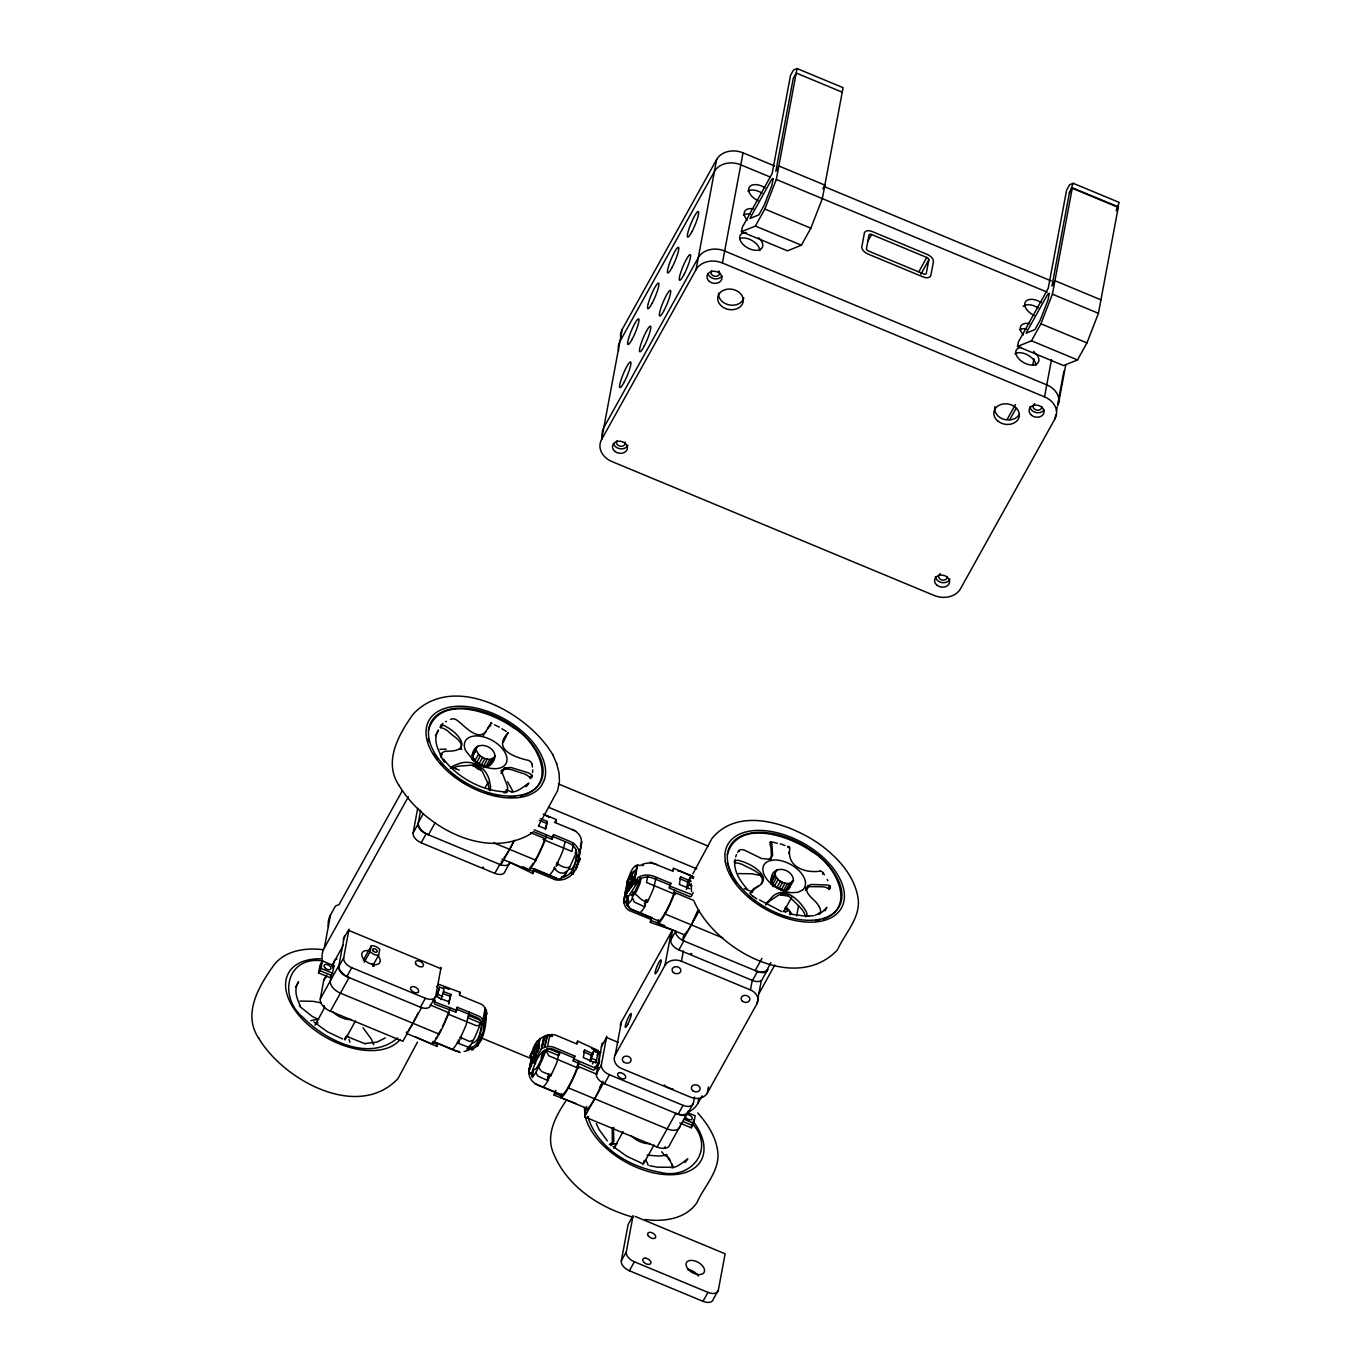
<?xml version="1.0" encoding="UTF-8"?>
<svg xmlns="http://www.w3.org/2000/svg" width="1371" height="1371" viewBox="0 0 1371 1371"><rect width="100%" height="100%" fill="white"/><g stroke="black" fill="none" stroke-linecap="round" stroke-linejoin="round"><path stroke-width="1.5" d="M531.879 777.426L531.708 776.037A6.564 5.021 -2.2 0 0 528.332 772.85L511.092 767.52L504.477 767.897M642.896 1164.665L644.199 1160.603M734.325 861.468L735.182 862.89A16.555 13.419 24.8 0 1 743.87 865.255C748.909 868.254 766.92 874.047 761.299 883.61M739.449 851.1L739.397 850.02A6.564 5.313 20.3 0 1 744.744 850.26L761.539 858.503L769.062 859.223M792.661 880.473L789.987 885.272C788.171 897.182 764.452 883.987 773.535 876.12M656.092 877.68L653.573 888.357A26.615 4.13 -67.4 0 1 647.592 901.501C638.389 902.307 634.944 886.163 631.74 899.77A21.559 3.359 -67.4 0 1 629.083 902.889L627.524 904.706L630.232 909.024L660.325 921.689M775.643 870.825C771.959 879.274 788.445 888.391 793.449 880.542C793.243 868.22 770.948 863.524 771.222 880.079M532.582 1077.589A13.23 10.54 10.6 0 1 531.52 1073.63C534.176 1065.85 538.649 1049.363 549.771 1048.592A8.757 6.975 10.6 0 1 552.993 1049.106L573.798 1057.881L573.232 1060.88L593.574 1070.185C598.647 1067.615 601.269 1055.55 598.03 1050.46L577.688 1041.137L576.608 1042.885M538.597 1048.695L529.909 1066.415L529.017 1073.527A15.749 12.545 10.6 0 0 538.443 1085.386L554.758 1092.156L554.192 1095.155L575.974 1103.569M572.05 829.318A15.749 12.545 10.6 0 1 579.71 835.573L580.207 836.464A15.749 12.545 10.6 0 1 581.475 841.194L580.43 846.404M532.514 772.524L532.753 769.936M790.039 885.46L789.302 888.219M482.9 1021.309C480.398 1029.501 480.141 1048.815 468.642 1047.495A13.23 10.54 10.6 0 1 467.048 1048.369M436.561 986.692L439.046 984.378L460.159 992.296L459.593 995.295L480.861 1004.018A11.225 8.929 10.6 0 1 484.014 1006.383C489.378 1015.585 484.1 1048.815 470.304 1049.123A15.749 12.545 10.6 0 1 464.118 1051.437M486.894 1013.563L486.002 1016.134M672.733 930.155L650.334 922.409L650.899 919.41L629.632 910.687A11.225 8.929 10.6 0 1 626.478 908.322C618.132 897.542 633.419 886.883 637.943 877.577A15.749 12.545 10.6 0 1 654.567 876.532L670.865 883.318L669.305 888.1L689.853 896.634L691.087 896.497L693.28 892.59M623.599 901.141L627.01 883.507M561.682 877.697C572.632 875.692 576.78 863.661 576.728 853.07A13.23 10.54 10.6 0 0 568.811 843.096L552.496 836.327L551.947 839.326L533.268 831.563M491.521 761.796C488.453 772.953 465.609 759.191 475.377 751.891M533.508 1056.184L532.514 1060.366L535.307 1055.276M629.135 886.112L629.529 883.387M511.452 863.13L532.805 873.567L533.353 870.568L554.518 879.479A11.225 8.929 10.6 0 0 558.631 880.131C572.53 879.891 579.83 866.335 579.23 853.173A15.749 12.545 10.6 0 0 569.805 841.314L553.49 834.545L551.947 839.326M669.305 888.1L669.871 885.1L653.573 878.331A13.23 10.54 10.6 0 0 639.606 879.205L628.209 896.823L625.844 895.983L626.307 892.452L634.139 879.308L635.836 870.191L631.928 872.659L628.209 881.073M780.904 894.423L781.042 893.412L788.222 895.469L801.075 908.339A16.503 11.499 74.7 0 1 805.702 916.873M735.079 859.394L734.89 860.885A4.987 4.044 24.8 0 1 734.479 862.77L734.719 861.434M765.806 904.003A6.478 1.405 -51.7 0 1 769.611 899.976C781.487 883.25 797.853 898.365 805.137 909.778A6.512 4.541 74.7 0 1 806.988 916.034L808.701 916.428M631.86 886.129L632.477 882.084L631.397 886.797M501.032 773.415C503.654 763.973 517.655 772.61 522.728 773.347A16.555 12.647 -2.2 0 1 529.84 777.546L530.817 778.711M819.532 914.131L820.526 912.469A6.512 4.404 77.6 0 0 818.847 906.197M559.419 1051.54L556.9 1062.268A26.615 4.13 -67.4 0 1 550.919 1075.395L541.682 1071.471L538.306 1067.323L535.924 1072.653L537.689 1075.978L547.972 1080.691L549.137 1076.681M632.665 898.313L634.379 902.084L644.661 906.797L645.655 900.01M528.863 1071.368L529.909 1066.415M477.519 1046.33L477.879 1042.954M532.102 1054.025C532.702 1042.868 541.391 1035.225 551.862 1034.574A11.225 8.929 10.6 0 1 555.975 1035.225L577.14 1044.136L577.688 1041.137M482.506 1022.303C480.33 1029.004 480.296 1040.709 472.704 1043.108M530.063 1068.3L530.783 1064.496L529.343 1069.946M457.588 1041.497L457.331 1043.005A26.615 4.13 -67.4 0 1 452.687 1048.969L452.122 1049.226M483.243 1030.461L485.677 1017.899M554.381 866.986L554.021 869.008A26.615 4.13 -67.4 0 1 549.36 875.075L548.794 875.332M528.983 1071.025L529.6 1067.341M533.919 1058.703L530.114 1068.18M548.246 1079.183L547.972 1080.691A26.615 4.13 -67.4 0 1 543.344 1086.655L542.779 1086.912M727.213 854.75C737.889 817.664 790.382 835.899 812.129 851.854C834.956 863.781 857.732 907.551 823.063 919.187M459.456 1040.023L458.959 1042.663L457.331 1043.005L467.751 1046.913L470.184 1046.073L473.372 1040.143L469.516 1041.48L460.348 1037.316M548.983 1073.904L547.303 1079.371L548.451 1079.851M478.256 1039.441L480.621 1040.263L481.375 1036.27L480.467 1040.675L478.102 1039.835M577.825 863.679L580.721 847.398M444.581 762.327L440.657 756.381M318.569 972.896L319.974 965.407L322.459 960.934L333.958 965.715L332.553 973.204L330.068 977.677L318.569 972.896L321.054 968.423L322.459 960.934M321.242 963.11L319.837 970.599L331.354 975.381L330.325 980.848A12.613 7.369 29.1 0 0 340.419 993.135L439.131 1034.145L439.44 1032.5M322.682 961.808A28.243 22.502 10.6 0 1 324.31 947.978L330.48 915.005L335.449 906.06L339.014 904.603L402.217 790.93M344.464 935.965L338.688 966.795A10.094 5.895 29.1 0 0 346.777 976.615L421.548 1007.685L402.851 1041.309L330.377 1011.198A12.613 7.369 29.1 0 1 320.283 998.928L323.727 980.488L326.744 975.072M338.688 966.795L343.675 957.849L349.057 929.075M364.206 962.288L370.17 951.56L371.233 945.887L372.552 945.784A6.684 3.907 29.1 0 1 378.653 948.321L379.75 949.418L378.687 955.09L372.723 965.818M494.794 873.378L499.781 864.433A10.094 5.895 29.1 0 0 510.098 862.273L505.128 871.219A10.094 5.895 29.1 0 1 494.794 873.378L421.171 842.788A10.094 5.895 29.1 0 1 413.099 832.968L417.709 808.307M413.099 832.968L418.069 824.022L420.64 810.227M435.704 996.083A10.094 5.895 29.1 0 1 425.37 998.259L420.4 1007.205A10.094 5.895 29.1 0 0 430.734 1005.029L435.704 996.083L441.085 967.326M439.234 997.66L436.921 996.7L439.525 987.069L444.118 988.971L440.999 999.579M436.921 996.7L439.525 987.069M415.276 1036.784L436.818 1046.381L437.383 1043.382L453.698 1050.169A15.749 12.545 10.6 0 0 459.439 1051.574M450.888 994.438L448.608 1003.761L450.888 994.438L443.793 991.781M407.221 1033.751L431.574 1043.862A29.391 4.576 -67.4 0 0 448.883 1012.741L449.619 1008.782M433.425 1000.453L434.778 1004.206L455.892 1012.106L457.348 1007.291L478.616 1016.014A11.225 8.929 10.6 0 1 481.769 1018.379L484.649 1025.559M455.892 1012.106L457.348 1007.291M469.139 1011.867L466.243 1024.583A26.615 4.13 -67.4 0 1 460.262 1037.727L460.913 1039.132L461.341 1036.904M418.069 824.022A10.094 5.895 29.1 0 0 426.141 833.842L500.929 864.912L501.649 861.022M477.434 1046.433L478.136 1042.628M482.952 1019.835L485.197 1007.839M483.826 1021.395L486.071 1009.416M484.152 1022.218L486.397 1010.221M484.649 1024.72L486.808 1011.884M1055.721 414.83L1054.967 418.823L960.488 588.776A20.171 16.075 10.6 0 1 934.114 595.442L612.014 461.581A20.171 16.075 10.6 0 1 601.561 439.628L622.177 329.451L716.656 159.499A20.171 16.075 10.6 0 1 743.031 152.832L774.649 165.977M532.805 873.567L534.45 868.82L555.255 877.594A8.757 6.975 10.6 0 0 556.043 877.817M536.112 858.606L535.804 860.251L493.903 842.839M545.212 828.855L547.269 821.452L540.363 818.573M547.269 821.452L545.864 828.941L538.957 826.079M502.009 859.069L528.246 869.968A29.391 4.576 -67.4 0 0 545.555 838.846L546.292 834.888M555.735 822.549L556.3 819.55L543.224 814.117M565.058 842.034L562.915 850.688A26.615 4.13 -67.4 0 1 556.934 863.833L557.586 865.238L558.014 862.993M565.126 876.052L565.88 872.059M531.725 1056.081L528.606 1072.893L531.108 1073.253M531.297 1058.223L531.605 1056.63L529.789 1067.306A12.613 1.954 -67.4 0 0 531.64 1065.233M573.489 843.354L571.964 851.494L543.036 839.463M535.444 1063.673L533.216 1062.594L534.176 1058.223M532.342 1053.425L537.466 1040.658M533.833 1068.883L532.394 1076.783A21.559 3.359 -67.4 0 0 535.067 1073.664L535.992 1072.208M575.186 853.739L575.923 849.78M535.65 1063.296L533.422 1062.217L541.339 1049.106L543.584 1037.11M541.339 1049.106L544.338 1036.596M576.266 868.648L577.705 862.839M542.093 1048.592L545.144 1036.133M581.887 841.811L578.391 860.697L575.906 860.285M542.762 1052.157L541.168 1057.504M542.899 1048.112L544.664 1047.358L546.909 1035.362M544.664 1047.358L547.852 1035.088M545.607 1047.067L547.577 1046.69L549.822 1034.694L550.388 1036.699M601.561 439.628L696.04 269.659L716.656 159.499M554.192 1095.155L555.752 1090.373L554.758 1092.156M602.932 1081.171A29.391 4.576 -67.4 0 1 587.096 1108.505L560.876 1097.605L561.613 1093.647M696.04 269.659A20.171 16.075 10.6 0 1 722.414 262.992L743.031 152.832M568.742 1086.226L568.434 1087.889L667.146 1128.899A12.613 7.369 29.1 0 0 680.05 1126.191M573.232 1060.88L574.895 1056.133L553.73 1047.221A11.225 8.929 10.6 0 0 549.617 1046.57L547.577 1046.69M578.356 1061.634L576.231 1070.288A26.615 4.13 -67.4 0 1 562.658 1094.675L562.093 1094.932M560.876 1097.605A29.391 4.576 -67.4 0 0 578.185 1066.467L578.922 1062.525M593.232 1053.956L584.68 1050.049L583.292 1057.538L593.54 1062.234L592.443 1063.982M741.454 231.716L742.311 227.226L772.147 173.551L790.519 75.371L793.501 70.007L797.065 68.55L843.079 87.675L822.326 198.589L810.844 228.186L801.401 245.186L787.485 250.842L741.454 231.716L755.387 226.061L764.829 209.06L776.312 179.464L797.065 68.55M590.044 1061.394L591.09 1055.773L593.677 1051.129L598.287 1053.031L595.682 1062.679L593.386 1061.72M590.558 1061.72L593.677 1051.129M623.685 902.821L625.844 889.162M626.307 892.452L625.553 893.378L627.627 881.793M625.844 895.983L626.581 891.99M656.812 864.553A15.749 12.545 10.6 0 0 646.375 863.284L645.244 863.49A15.749 12.545 10.6 0 0 640.188 865.581C633.453 863.062 629.7 873.31 629.135 878.434L631.688 878.76M688.705 1110.63L670.008 1144.254A12.613 7.369 29.1 0 1 657.086 1146.979L584.612 1116.851L586.565 1106.414M595.682 1062.679L596.385 1058.926M650.334 922.409L651.791 917.576L630.866 909.007A8.757 6.975 10.6 0 1 628.398 907.174L626.17 902.735L626.855 897.388M626.17 902.735L627.284 896.754M628.895 890.516L629.615 886.711L628.809 890.67M626.496 904.089L628.004 896.086M626.77 904.74L628.261 896.754L626.101 902.067M631.02 884.415L630.283 888.408L631.603 883.49M627.472 906.008L628.604 900.01M606.736 1036.168L601.355 1064.924A10.094 5.895 29.1 0 0 609.444 1074.744L604.474 1083.69A10.094 5.895 29.1 0 1 596.385 1073.87L602.16 1043.057M598.973 1064.05L599.641 1060.468M637.121 865.118L633.659 883.661L635.578 885.083M637.618 864.981L634.293 882.821L636.161 884.278M631.088 894.56A12.613 1.954 -67.4 0 0 638.783 882.958L640.068 877.697M640.908 878.914L640.068 883.13A21.559 3.359 -67.4 0 1 636.452 891.304L635.39 893.412M647.66 876.36L646.512 882.478L675.44 894.492M761.231 980.985L756.998 1003.658L707.265 1093.115A12.613 10.043 10.6 0 1 690.778 1097.28L621.766 1068.592A12.613 10.043 10.6 0 1 615.236 1054.865L621.406 1021.892L671.139 932.434A12.613 10.043 10.6 0 1 672.818 930.292M672.698 929.778L670.779 940.06A10.094 5.895 29.1 0 0 678.868 949.88L752.49 980.471A10.094 5.895 29.1 0 0 762.807 978.294L767.794 969.348A10.094 5.895 29.1 0 1 757.46 971.525L682.689 940.455L683.786 934.611L657.549 923.711L658.286 919.752M665.415 912.332L665.106 913.994L722.688 937.918M692.338 876.086L673.675 868.323L673.11 871.322L650.317 862.119M674.652 889.779L672.904 896.394A26.615 4.13 -67.4 0 1 659.348 920.781L658.783 921.038M691.087 881.21L680.736 876.909L679.331 884.415L689.699 888.716M615.236 1054.865L664.952 965.424L671.139 932.434M686.717 887.5L687.762 881.879L690.35 877.234L693.418 878.503M686.374 889.385L688.962 884.723L690.35 877.234M635.047 1216.368L725.122 1253.797L718.318 1290.231L713.331 1299.177A10.094 5.895 29.1 0 1 703.015 1301.336L629.392 1270.746A10.094 5.895 29.1 0 1 621.303 1260.926L628.124 1224.509L633.094 1215.563M621.303 1260.926L626.273 1251.98L632.716 1217.585M664.952 965.424A12.613 10.043 10.6 0 1 681.438 961.26L683.358 950.943M584.612 1116.851L603.309 1083.21L678.097 1114.297A10.094 5.895 29.1 0 0 688.413 1112.121L693.383 1103.175L694.549 1097.006M679.793 1123.003L691.292 1127.785L691.995 1124.049M693.623 1119.884L692.578 1125.505L682.981 1121.512M691.292 1127.785L693.777 1123.312L695.183 1115.823L687.522 1112.635M688.345 1112.155A28.243 22.502 10.6 0 0 697.959 1103.261L698.73 1099.131M707.265 1093.115L708.413 1086.929M756.998 1003.658A12.613 10.043 10.6 0 0 750.468 989.931L752.388 979.631M796.654 915.965L798.573 905.648M928.801 259.924L926.282 273.412A2.519 1.474 29.1 0 1 923.694 273.96L868.477 251.013A2.519 1.474 29.1 0 1 866.455 248.545L868.991 235.058A2.519 1.474 29.1 0 1 871.562 234.51L926.779 257.457A2.519 1.474 29.1 0 1 928.801 259.924L920.849 274.234M1100.947 299.838L1054.933 280.712L1051.951 286.076L1069.346 193.157L1072.242 188.238L1118.256 207.364L1098.428 313.325L1086.946 342.921L1077.503 359.922L1063.57 365.577L1017.556 346.452L1018.396 341.962L1048.232 288.287L1066.604 190.106L1069.603 184.742L1073.167 183.286L1119.182 202.411L1116.354 210.483M1032.809 364.977L1033.991 358.671M1017.556 346.452L1031.489 340.796L1040.932 323.796L1052.414 294.199L1072.242 188.238M1069.346 193.157L1073.167 183.286M1054.967 418.823A20.171 16.075 10.6 0 0 1044.531 396.853L1051.488 359.648M1056.475 410.82L1057.212 406.827M1057.607 404.719L1058.395 400.521M1059.183 396.322L1063.913 371.095M1058.738 402.354L1065.815 364.515M556.437 864.758L556.866 862.53M549.257 1075.858L550.422 1076.338L550.851 1074.093M626.736 891.767L625.964 895.76L628.329 896.6M646.375 899.719L645.947 901.964L647.095 902.444L647.763 900.593M647.095 902.444L647.523 900.199M577.637 864.467L578.545 859.686L576.06 859.291M626.855 885.786L627.592 881.947M315.141 1025.148L324.584 1007.496M344.978 1039.903L345.698 1036.836L345.252 1039.184M428.403 730.246C439.628 693.383 491.915 711.892 513.679 727.95C535.684 739.877 558.545 782.07 525.419 794.495M559.437 781.864L557.569 790.673L538.357 826.062M557.123 862.907C558.717 865.409 569.77 871.476 571.107 864.141A21.559 3.359 -67.4 0 0 574.723 855.967L574.826 855.71M551.091 1074.487L550.422 1076.338M576.197 868.803L576.985 864.827L576.608 865.701M578.151 861.279L577.105 866.318L578.545 859.686M576.42 857.578C575.854 860.988 572.889 871.973 569.051 868.666M417.538 1042.029L397.95 1078.634C357.557 1121.221 282.752 1079.611 258.451 1037.744M805.428 890.43L808.941 886.643L821.932 886.746A16.555 10.111 -27.2 0 1 828.392 888.699L828.855 889.076M480.621 1040.263L482.781 1032.037M506.533 792.181L503.688 792.541L506.413 792.661M556.026 866.575L556.78 864.381M548.366 1078.566L549.086 1076.184M629.186 884.466L629.186 886.471L630.146 885.7M645.073 904.534L644.661 906.797A26.615 4.13 -67.4 0 1 640.017 912.76L639.452 913.017M480.878 769.731L481.101 768.771L474.263 764.984L458.822 766.115A16.503 8.072 -37.1 0 0 452.053 768.411M533.422 1062.217L534.707 1057.247M626.975 885.306L627.712 882.667M440.057 754.804L440.297 754.461A6.512 2.982 -39.1 0 1 445.661 751.119C472.738 752.302 460.879 734.53 445.918 726.527A6.564 5.038 59.7 0 0 441.393 725.362L440.948 725.516M806.011 887.294L805.6 889.659M491.469 762.293L489.858 764.949M627.661 881.073L629.872 874.441M595.991 1068.009L597.705 1062.319M532.222 775.095L531.742 776.466A4.987 3.822 -2.2 0 0 530.337 777.94L530.594 776.603L530.337 778.128M473.338 1040.263L474.435 1038.036A21.559 3.359 -67.4 0 0 478.033 1029.878L480.878 1022.766A2.519 2.005 10.6 0 0 479.559 1020.024L469.208 1015.722L468.025 1017.865L480.673 1023.126L478.77 1025.508L476.508 1025.748L448.248 1014.146M570.01 866.369C567.954 873.378 560.105 876.275 554.484 868.289L555.632 868.768M666.152 1156.044C670.505 1157.33 672.818 1167.664 666.272 1154.656M533.799 1056.578L533.61 1058.104L536.284 1051.077M535.238 1054.967L535.427 1053.459L534.022 1055.978M631.911 881.073L632.202 879.582L631.483 880.388M472.138 756.141C474.229 734.376 506.516 750.16 490.407 764.795M769.354 859.12L772.576 855.435L771.839 843.216A6.598 1.868 -73.3 0 0 770.828 841.863L769.885 844.553A16.572 4.713 -73.3 0 1 770.982 848.341L771.513 857.338L770.074 860.08M578.733 858.006L579.367 856.258L575.837 854.801M578.922 860.577C577.191 867.055 582.572 853.996 579.179 859.96M533.285 1056.098C529.377 1068.369 540.397 1047.341 534.844 1052.688M629.752 883.472L629.957 882.187M630.694 882.084L630.197 884.175L631.174 882.873M735.61 856.926L736.484 854.596M447.906 1014.009L446.912 1016.562A26.615 4.13 -67.4 0 1 442.456 1026.639M544.595 840.115L543.601 842.668A26.615 4.13 -67.4 0 1 534.673 861.091M631.483 882.598L631.98 881.382M480.553 1038.275L481.17 1036.784M508.007 732.971C491.966 749.32 514.965 757.495 528.503 760.374A6.564 5.09 1.6 0 1 531.879 763.716L531.999 764.195M486.037 731.497C477.177 741.934 463.261 724.351 456.68 720.032A6.564 5.107 55.9 0 0 452.036 718.952L450.511 719.364M488.076 728.224L491.161 722.997L483.003 735.85M460.09 1038.275L460.622 1037.179M482.763 1033.271L481.752 1036.562L483.278 1032.346M533.782 1054.865L536.318 1051.129M534.005 1054.967L534.553 1053.802M632.288 877.303L632.905 875.949M630.934 883.747L632.974 877.183L631.226 879.908M580.293 848.992L579.402 850.843M692.835 873.893L711.96 838.452C739.072 805.411 791.033 824.142 820.098 844.519C837.321 857.269 853.465 874.492 857.732 896.171C862.051 916.616 845.05 932.846 837.424 949.932C795.146 994.541 714.36 948.646 694.137 901.381M771.359 878.605L773.398 876.223M459.268 994.129L460.159 992.296M650.899 919.41L651.791 917.576M503.208 742.431L508.024 732.765M538.717 1067.306L539.78 1065.198A21.559 3.359 -67.4 0 0 543.379 1057.024L546.224 1049.929A2.519 2.005 10.6 0 1 549.514 1049.089L559.865 1053.391L558.665 1055.533L546.018 1050.272L548.674 1055.721L578.768 1068.386M536.215 1049.895L536.815 1048.729M484.649 1018.722L485.214 1017.642M630.986 879.822L633.196 877.286L630.403 884.775M479.25 1040.949L479.901 1039.681M612.34 1144.322L612.254 1130.27A6.598 1.868 -73.3 0 1 612.511 1127.682M535.41 1061.171L536.147 1059.783M474.4 761.608L473.698 758.917L476.577 762.19M484.066 767.657L486.174 765.926M486.688 767.589L487.665 765.823M295.519 987.291L298.604 981.739C294.182 988.388 295.588 996.254 300.129 1005.337M435.447 735.593L438.531 730.058C434.11 736.707 435.515 744.556 440.057 753.656M324.31 947.978L408.404 796.705M343.161 939.529L348.337 930.223L440.828 968.663M331.765 966.024L342.424 946.847A12.613 7.369 29.1 0 1 343.178 945.082M333.958 965.715L332.742 967.892L333.77 962.425A12.613 7.369 29.1 0 1 337.009 958.843M320.283 998.928L338.98 965.287A12.613 7.369 29.1 0 0 339.323 968.526M423.159 813.877L418.344 822.514A12.613 7.369 29.1 0 0 428.455 834.802L435.173 822.686M346.777 976.615L351.747 967.669A10.094 5.895 29.1 0 1 343.675 957.849M421.171 842.788L426.141 833.842M472.652 754.633L476.765 747.229M330.377 1011.198L349.074 977.557A12.613 7.369 29.1 0 1 339.819 969.674M477.879 746.064L473.201 753.622M476.268 748.72L472.292 757.872L473.149 759.928M363.281 960.197L371.233 945.887M474.966 760.597L478.53 754.204L476.405 750.468M476.234 763.356L480.364 755.935L478.53 754.204M476.851 764.915L477.845 763.133L476.8 762.345M480.364 755.935L482.558 757.426L478.993 763.836L477.845 763.133M479.679 766.458L480.655 764.692M480.827 765.978L484.957 758.557L489.738 759.517L494.52 757.392M487.168 759.208L483.278 766.697L487.665 766.68L491.795 759.26M485.608 766.937L489.738 759.517M489.293 765.961L495.017 755.884M345.201 1039.441L355.466 1020.967M485.163 787.691L488.23 782.155M822.857 188.684L824.845 185.102L778.831 165.977L775.849 171.341L793.243 78.421L796.225 73.04L842.24 92.165M526.018 786.8C535.787 775.215 518.084 794.495 511.246 791.53M500.929 864.912L514.605 840.32M867.586 241.673L871.562 234.51M555.306 821.332L556.3 819.55M436.818 1046.381L437.829 1044.599L432.225 1042.268M918.827 271.784L926.779 257.457M632.374 893.464L633.265 891.853M627.575 903.575L627.37 903.935A2.519 2.005 10.6 0 0 628.689 906.677M672.681 870.105L673.675 868.323M669.871 885.1L670.865 883.318M680.736 876.909L679.742 878.708L688.379 882.29M566.566 1099.97C556.009 1115.411 545.041 1135.017 553.73 1153.936C567.388 1186.755 600.052 1208.142 633.368 1217.277M601.321 1046.81L606.496 1037.504L618.304 1042.406M597.088 1055.19L598.287 1053.031M596.385 1073.87L601.355 1064.924M670.779 940.06L675.749 931.115A10.094 5.895 29.1 0 0 683.838 940.934L678.868 949.88M682.689 940.455L699.381 910.43M1116.405 210.688L1118.256 207.364M1007.188 419.372L1015.448 404.531M1009.913 419.44L1016.1 408.318M613.848 1148.281L623.085 1131.641M770.708 881.279L776.946 869.814M771.239 883.113L775.369 875.709M776.517 877.594L772.387 884.998L774.049 886.797L778.18 879.394M776.929 887.517L780.493 881.107M777.631 887.928L779.036 888.665L782.601 882.256M780.939 890.55L785.052 883.13M783.321 890.961L787.451 883.558M784.126 889.985L786.063 889.882L789.627 883.472M788.599 889.333L793.449 880.542M643.77 1163.413L654.036 1144.939M783.732 911.664L791.941 896.891M657.086 1146.979L675.8 1113.338A12.613 7.369 29.1 0 0 681.73 1114.726M761.899 958.466L755.164 970.565A12.613 7.369 29.1 0 0 768.068 967.857L770.948 962.665M678.097 1114.297L683.066 1105.352A10.094 5.895 29.1 0 0 693.383 1103.175M752.49 980.471L757.46 971.525M697.959 1103.261L702.106 1095.789M759.226 993.067L774.786 965.047M685.072 1162.471C694.343 1151.006 677.942 1169.994 670.505 1167.355M824.999 910.79C830.5 901.433 822.857 913.977 818.453 913.617L820.544 912.76M629.392 1270.746L634.362 1261.8A10.094 5.895 29.1 0 1 626.273 1251.98M703.015 1301.336L707.984 1292.39A10.094 5.895 29.1 0 0 718.318 1290.231M472.138 759.568L472.858 756.861M770.879 884.072L771.873 882.29L774.409 885.632M772.387 886.317L773.381 884.552M472.104 755.524L473.098 753.742L472.772 756.672M491.007 723.322L492.086 723.494L491.109 723.117M575.306 868.083L575.991 866.935M750.108 893.138L750.211 893.001A6.512 1.182 -53.3 0 1 754.17 888.322C776.911 879.188 751.874 863.696 740.563 861.039A6.564 5.313 24.8 0 0 735.319 860.645L734.342 861.108M573.798 1057.881L574.895 1056.133M584.68 1050.049L583.6 1051.78L592.135 1055.704M567.337 871.151L566.394 872.624A21.559 3.359 -67.4 0 1 563.738 875.726L560.328 878.811L558.066 879.034L529.823 867.449M470.647 1045.045L469.722 1046.519A21.559 3.359 -67.4 0 1 467.065 1049.62L467.065 1049.62M737.649 852.368L739.038 850.397M614.739 1146.996L615.75 1145.83M439.902 727.127L441.102 727.761A16.555 12.699 59.7 0 1 448.471 731.548C451.984 736.038 465.043 741.437 460.21 749.183M441.393 725.379L440.639 727.658L441.668 726.51M315.347 1024.137L317.112 1021.909M829.266 889.488L830.295 888.117M489.704 725.602L490.852 725.996M397.71 1037.898C369.33 1062.456 325.561 1040.486 302.974 1017.351C278.724 997.471 285.699 956.392 321.757 960.728M807.93 885.786C802.429 893.532 816.362 900.096 818.71 906.008L818.864 906.18M613.642 1127.408A16.572 4.713 -73.3 0 0 613.523 1131.538L613.882 1141.495L609.307 1144.477M612.134 1144.562L610.695 1145.71M450.374 768.274L450.665 767.966A6.512 3.188 -37.1 0 1 456.149 764.778C471.281 757.46 488.042 767.126 489.961 783.732A6.478 3.205 -85.1 0 1 490.064 790.673M789.165 888.322L787.862 889.316M573.781 870.054L573.215 873.824L570.987 872.761M385.32 1037.898L376.836 1042.166L365.046 1043.468M536.712 1044.668L538.649 1043.639L539.317 1044.822A12.219 3.016 -59.8 0 1 538.58 1048.712M822.48 874.098L823.354 873.378M755.438 888.305L758.66 885.649M440.417 725.585L443.056 723.425M501.58 771.462L500.912 770.793L505.111 768.154L506.482 769.08M692.081 894.715L670.299 886.317M595.888 1068.352L574.329 1059.132M504.202 768.017L502.18 772.661L507.219 785.686A6.512 3.033 -83.1 0 1 507.236 792.027M532.514 832.763C486.774 861.571 423.965 827.176 398.875 785.155M807.982 885.735L811.306 884.484L827.176 884.981A6.564 4.01 -27.2 0 1 830.209 886.951M820.441 913.035L815.145 915.211M445.524 721.78L446.449 721.317M787.297 890.345L787.725 889.419L786.063 889.882M643.445 865.084L643.496 865.05A21.559 3.359 -67.4 0 0 642.673 865.752M489.738 765.052L486.414 765.943M666.803 1154.468L665.946 1154.776A16.555 10.505 -24.7 0 1 657.463 1155.924L647.146 1155.153M820.235 871.116C805.223 873.43 786.251 866.935 789.867 848.186A6.598 2.108 -75 0 0 788.685 846.781L788.462 846.867A6.255 1.988 -75 0 0 788.222 846.987M550.165 1035.893L552.427 1035.671M770.708 841.931L770.639 841.948A6.255 1.782 -73.3 0 0 769.954 842.531M816.002 920.712L819.532 919.958M520.329 795.848L523.876 795.111M617.207 1143.774A25.004 14.601 29.1 0 0 613.968 1143.808L610.9 1144.117M813.757 915.742L806.971 916.034M439.937 749.354L446.209 749.097M738.472 873.601L751.599 873.773L759.26 875.246M300.009 1001.053L313.205 1001.327L320.865 1002.852M378.687 955.09L377.368 955.193A6.684 3.907 29.1 0 1 371.267 952.656L370.17 951.56M671.002 1167.287L657.377 1167.184L649.717 1165.693M508.898 796.962L514.811 796.671M347.617 1036.767L365.457 1043.931M761.608 877.097L760.716 874.372L759.226 874.115M804.177 915.982L789.627 914.011M645.021 1219.522C663.341 1222.041 685.877 1219.196 696.999 1202.504C704.523 1185.538 721.317 1169.583 717.427 1149.344C715.011 1135.428 707.008 1123.243 697.719 1112.909M504.974 791.804C482.181 790.998 457.246 777.46 443.587 759.123M323.419 949.76C305.544 947.361 283.848 950.497 272.898 966.521C258.571 986.623 242.496 1014.112 258.656 1038.173M576.351 856.944L578.853 857.201L576.334 857.046M783.886 889.95L781.487 889.539M528.64 1072.55L531.125 1072.962M483.843 765.686L485.043 765.892M576.711 856.052L579.196 856.481M495.137 795.214L498.667 795.917M788.308 896.086L779.174 894.68L771.068 900.079A16.486 3.565 -51.7 0 0 765.669 904.946M460.399 748.926L461.907 749.269M772.747 842.12L777.34 843.234M780.545 894.595L783.458 895.28M635.767 870.242L635.476 870.157A12.613 1.954 -67.4 0 0 629.7 879.771M534.776 1069.431L535.067 1069.5A12.613 1.954 -67.4 0 0 544.013 1051.18M318.723 1019.441L312.399 1016.562L301.911 1008.165A16.555 12.887 55.9 0 1 301.226 1007.599M781.916 916.085L787.314 917.73M316.564 1022.458L318.021 1022.903M486.208 792.849L491.606 794.512M482.866 765.429L479.216 763.973M780.168 843.833L785.052 845.547M651.225 920.575L664.661 925.614M442.902 993.615L449.996 996.271M438.857 997.951L449.499 1001.944M456.457 1009.125L477.382 1017.676A8.757 6.975 10.6 0 1 479.85 1019.527L482.146 1025.302M456.783 1010.29L435.67 1002.372L434.316 998.619M779.036 888.665L781.247 889.488M473.955 765.446L482.284 771.29L487.373 782.19A16.486 8.157 -85.1 0 1 489.121 790.022M781.83 911.646L759.465 899.89M774.769 913.137L780.133 915.348M641.902 1163.328L626.633 1156.164L613.043 1146.413M1072.328 187.776L1118.342 206.901M824.057 186.507L1051.3 280.935M770.433 177.133L740.786 164.828A20.171 16.075 10.6 0 0 714.428 171.478L619.932 341.448A20.171 16.075 10.6 0 0 618.612 350.685M776.312 179.464L1047.084 292.109M1052.414 294.199L1098.428 313.325M764.829 209.06L810.844 228.186M1040.932 323.796L1086.946 342.921M755.387 226.061L801.401 245.186M1031.489 340.796L1077.503 359.922M722.414 262.992L1044.531 396.853M558.425 783.921L708.31 846.198M459.285 770.176L453.407 767.743A12.613 7.369 29.1 0 0 451.882 767.177M506.293 789.713L512.171 792.164M548.589 807.296L696.794 868.888M744.213 888.597L752.696 892.11M545.881 815.556L549.617 817.099A29.391 4.576 -67.4 0 0 548.777 817.493M693.915 877.063L678.919 870.842A29.391 4.576 -67.4 0 0 678.079 871.219M554.432 822.274L575.769 831.152M539.369 820.372L546.275 823.234M688.962 884.723L692.029 886.009M534.262 829.781L552.941 837.544M530.56 832.608L545.555 838.846M693.589 900.37L674.858 892.572A29.391 4.576 -67.4 0 1 657.549 923.711M639.417 881.227L634.122 879.017L633.488 880.765A12.613 1.954 -67.4 0 1 630.9 886.711M644.387 903.3L645.535 903.78M681.438 961.26L750.468 989.931M443.57 987.103L449.191 989.451M591.621 1048.626L600.978 1052.517M438.12 994.558L442.73 996.477M592.272 1058.618L596.882 1060.537M595.065 1066.312L598.287 1067.649M351.747 967.669L425.37 998.259M609.444 1074.744L683.066 1105.352M430.134 1004.943L448.883 1012.741M578.185 1066.467L596.916 1074.264M321.054 968.423L332.553 973.204M684.198 1119.336L693.777 1123.312M481.221 1037.864L532.599 1059.2M458.205 1039.989L459.354 1040.469M547.697 1077.195L548.863 1077.675M433.133 1041.343L460.176 1052.585M534.724 1083.553L561.75 1094.795M555.186 1093.373L560.79 1095.703M634.362 1261.8L707.984 1292.39M477.999 768.925L479.182 769.508L472.584 765.378L473.561 766.183M342.664 1038.995L327.412 1031.763L313.873 1021.943M788.668 846.781L787.708 846.353L788.548 846.97A4.987 1.594 -75 0 1 788.325 847.741M522.797 866.746L533.902 871.819M482.558 757.426L484.957 758.557M494.503 724.796L499.352 727.127M570.816 872.967L573.027 874.047M501.889 728.755L506.293 731.394M635.287 866.026L637.344 867.312M757.786 903.592L762.687 906.779M460.159 780.202L465.043 783.407M776.689 887.38L774.615 885.786M753.176 896.394L756.775 898.93M471.453 1048.164L473.372 1049.586M470.99 1048.267L472.875 1049.74M348.44 1036.75L347.137 1035.533M748.669 896.6L754.65 901.347M450.956 773.295L456.903 778.06M750.4 894.046L752.782 896.068M635.664 880.919L637.464 882.444L635.733 880.833M471.847 1049.775L470.047 1048.249L471.795 1049.775M443.604 760.802L444.872 762.002M661.73 1151.794L665.106 1155.89M607.302 1140.843L598.956 1129.396L596.265 1123.5M747.435 889.402C739.774 880.508 734.188 871.63 734.719 861.845M820.218 871.133A6.564 4.164 -24.6 0 1 823.32 873.241L824.485 874.767M440.708 762.962L442.902 765.669M362.938 1027.65L371.215 1038.927L373.803 1044.753M613.18 1142.643L613.968 1143.808M770.588 859.548L771.359 860.714M733.194 878.297L736.484 883.472M692.955 1124.34C715.576 1149.995 690.247 1180.688 659.811 1172.205C629.238 1166.91 596.865 1147.578 587.731 1116.371M552.804 754.838C528.52 712.954 453.715 671.344 413.322 713.931C398.978 734.033 382.92 761.522 399.081 785.583M507.596 781.761L512.857 791.136M434.144 753.759L437.4 758.917M827.141 879.514L827.844 880.662M473.132 757.786L473.612 758.729M670.779 1161.991L673.161 1167.595M732.097 876.583L727.213 863.027M671.653 1163.79L672.853 1166.447A5.038 3.393 -19.8 0 0 672.458 1167.578M556.54 763.27L559.077 773.004L559.437 781.247M552.616 754.41L556.763 763.75M828.495 888.185L830.243 887.174L829.678 885.409A5.038 3.393 -19.8 0 0 828.564 886.471M771.804 882.101L771.256 880.268M428.318 738.489L429.157 741.831M830.123 886.506L830.329 887.705M532.085 764.401L532.445 767.092M551.862 1034.574L552.016 1036.613M691.07 883.352L691.532 891.63M584.457 1107.477L584.834 1114.092A65.071 38.011 29.1 0 0 664.952 1174.553A65.071 38.011 29.1 0 0 693.915 1122.335M620.6 337.095A20.171 16.075 10.6 0 1 622.177 329.451M620.378 1025.679A12.613 10.043 10.6 0 1 621.406 1021.892M1057.915 405.388A20.171 16.075 10.6 0 0 1046.776 384.874L724.659 251.013A20.171 16.075 10.6 0 0 698.285 257.679L603.806 427.632A20.171 16.075 10.6 0 0 602.486 436.869M1034.197 315.416A12.613 7.369 29.1 0 1 1025.268 302.134A12.613 7.369 29.1 0 1 1041.206 302.58M1023.417 334.935A12.613 7.369 29.1 0 1 1020.778 326.109A12.613 7.369 29.1 0 1 1029.604 323.607M1035.756 353.461A12.613 7.369 29.1 0 1 1034.762 364.806A12.613 7.369 29.1 0 1 1017.985 357.848A12.613 7.369 29.1 0 1 1021.087 347.377M1033.511 351.456A12.613 7.369 29.1 0 1 1034.677 352.433M1023.143 306.401A12.613 7.369 29.1 0 1 1038.224 307.944M1019.441 329.777A12.613 7.369 29.1 0 1 1026.622 328.971M1014.951 353.769A12.613 7.369 29.1 0 1 1027.89 355.089A12.613 7.369 29.1 0 1 1035.945 365.372M758.094 200.68A12.613 7.369 29.1 0 1 749.183 187.399A12.613 7.369 29.1 0 1 765.104 187.844M747.315 220.2A12.613 7.369 29.1 0 1 744.693 211.374A12.613 7.369 29.1 0 1 753.502 208.872M758.591 237.697A12.613 7.369 29.1 0 1 759.037 249.968A12.613 7.369 29.1 0 1 741.608 242.736A12.613 7.369 29.1 0 1 746.252 232.573M747.829 191.066A12.613 7.369 29.1 0 1 762.122 193.208M743.339 215.041A12.613 7.369 29.1 0 1 750.52 214.236M739.774 238.554A12.613 7.369 29.1 0 1 752.473 240.748A12.613 7.369 29.1 0 1 759.842 250.636M377.711 955.467A10.094 5.895 29.1 0 1 375.98 964.704A10.094 5.895 29.1 0 1 362.372 957.181A10.094 5.895 29.1 0 1 369.21 950.754M371.884 963.573A10.094 5.895 29.1 0 1 374.112 966.161M371.849 963.779A6.684 3.907 29.1 0 1 373.083 966.212M417.932 1013.186A29.391 4.576 -67.4 0 1 408.438 1030.255M407.221 1031.678A29.391 4.576 -67.4 0 1 406.193 1032.586M325.441 969.297A3.787 2.211 29.1 0 1 326.315 969.743M323.727 980.488A12.613 7.369 29.1 0 1 325.972 977.386M440.931 1029.69A26.615 4.13 -67.4 0 1 438 1034.985M436.646 1037.11A26.615 4.13 -67.4 0 1 435.412 1038.841M324.499 1006.04A2.519 1.474 29.1 0 1 323.984 1005.663M310.874 1020.71A25.004 14.601 29.1 0 1 316.667 1019.681M349.022 1039.544A25.004 14.601 29.1 0 1 349.879 1042.251M300.557 1006.982A16.555 12.887 55.9 0 1 299.289 1005.68M351.404 1019.561A16.795 9.803 29.1 0 1 332.776 1011.764M400.143 1039.441A65.071 38.028 29.1 0 1 303.317 1020.178A65.071 38.028 29.1 0 1 320.728 958.826M483.963 1026.228A12.613 1.954 -67.4 0 1 483.14 1028.918M1041.771 406.553A4.421 3.513 10.6 0 1 1036.767 410.135A4.421 3.513 10.6 0 1 1033.374 405.011M1034.214 404.034A4.421 3.513 10.6 0 1 1034.797 403.657M719.501 272.092A4.421 3.513 10.6 0 1 714.651 276.274A4.421 3.513 10.6 0 1 711.635 270.618M718.815 270.944A4.421 3.513 10.6 0 1 719.209 271.492M625.005 442.045A4.421 3.513 10.6 0 1 620.172 446.226A4.421 3.513 10.6 0 1 617.139 440.588M947.275 576.523A4.421 3.513 10.6 0 1 942.271 580.087A4.421 3.513 10.6 0 1 938.895 574.963M939.735 573.986A4.421 3.513 10.6 0 1 940.3 573.626M1019.458 413.939A12.87 10.248 10.6 0 1 1003.88 419.303A12.87 10.248 10.6 0 1 994.969 406.553M743.819 297.987A12.87 10.248 10.6 0 1 729.338 304.945A12.87 10.248 10.6 0 1 718.61 293.086M721.986 276.051A7.575 6.032 10.6 0 1 714.291 278.759A7.575 6.032 10.6 0 1 707.933 273.566M1044.085 409.912A7.575 6.032 10.6 0 1 1035.893 412.517A7.575 6.032 10.6 0 1 1029.912 406.604M950 579.128A7.575 6.032 10.6 0 1 941.911 582.572A7.575 6.032 10.6 0 1 935.416 576.557M627.901 445.267A7.575 6.032 10.6 0 1 620.309 448.797A7.575 6.032 10.6 0 1 613.454 443.536M691.995 953.908A4.421 2.571 29.1 0 1 690.59 953.496M698.01 911.098A29.391 4.576 -67.4 0 1 683.786 934.611M785.686 906.899A12.613 7.369 29.1 0 1 790.296 914.765M697.702 910.738A26.615 4.13 -67.4 0 1 693.143 920.438M784.795 908.185A2.519 1.474 29.1 0 1 787.365 911.012A2.519 1.474 29.1 0 1 783.732 910.687M783.304 910.858A2.519 1.474 29.1 0 1 785.463 912.178M819.275 913.309A16.486 11.157 77.6 0 1 819.481 914.183M789.028 852.214A16.589 5.295 -75 0 1 789.216 853.379M750.365 893.429A16.538 2.982 -53.3 0 1 755.438 888.322M627.267 892.744A12.613 1.954 -67.4 0 1 626.461 893.412M625.964 893.275A12.613 1.954 -67.4 0 1 628.449 882.804M687.402 1269.375A10.094 5.895 29.1 0 1 698.422 1276.007M672.99 1089.002A10.094 5.895 29.1 0 1 666.169 1086.466M665.158 1085.746A10.094 5.895 29.1 0 1 664.215 1084.958M685.757 1119.113A3.787 2.211 29.1 0 1 686.665 1119.404M687.539 1119.85A3.787 2.211 29.1 0 1 688.979 1121.084M685.963 1114.812A3.787 2.211 29.1 0 1 691.807 1117.057A3.787 2.211 29.1 0 1 688.928 1119.644A3.787 2.211 29.1 0 1 685.517 1115.206M688.413 1111.555A12.613 7.369 29.1 0 1 683.084 1114.692M601.012 1084.65A26.615 4.13 -67.4 0 1 599.521 1088.026M588.587 1116.885A2.519 1.474 29.1 0 1 587.988 1116.577M587.062 1109.79A5.673 3.308 29.1 0 1 587.388 1108.985M665.449 1146.961A2.519 1.474 29.1 0 1 664.489 1147.167M645.484 1159.763A25.004 14.601 29.1 0 1 648.157 1165.264M650.06 1143.62A16.795 9.803 29.1 0 1 631.397 1135.925M533.011 1053.665A12.613 1.954 -67.4 0 1 538.803 1044.051A12.613 1.954 -67.4 0 1 537.895 1051.677M328.457 927.053A28.243 22.502 10.6 0 1 330.48 915.005M451.539 767.263A28.243 22.502 10.6 0 1 455.703 768.685M786.834 908.185A28.243 22.502 10.6 0 1 791.89 914.303M483.517 867.449A4.421 2.571 29.1 0 1 482.815 867.106M512.925 842.891A29.391 4.576 -67.4 0 1 503.911 857.766M533.319 863.216A26.615 4.13 -67.4 0 1 530.971 866.232M442.148 725.156A5.038 3.993 48.6 0 1 441.993 725.807M440.879 755.267A16.486 7.558 -39.1 0 1 442.387 754.427M506.139 790.227A16.538 7.678 -83.1 0 1 506.225 791.958M562.041 876.772A2.519 2.005 10.6 0 1 561.476 877.389M530.08 1056.133L532.068 1052.037L530.08 1056.133M626.753 882.238L628.741 878.143L626.753 882.238M539.866 1038.515L538.974 1043.845L539.866 1038.515M537.278 1047.821L535.872 1055.31L538.169 1046.21L537.278 1047.821M628.484 883.764L627.078 891.253L629.375 882.153L628.484 883.764M773.158 178.676L771.924 185.308L764.178 205.273L758.849 214.853L749.92 218.486L771.736 179.258L773.158 178.676M864.381 233.139L861.862 246.643A7.575 4.421 29.1 0 0 867.912 253.995L923.146 276.942A7.575 4.421 29.1 0 0 930.875 275.314L933.411 261.827A7.575 4.421 29.1 0 0 927.344 254.458L872.127 231.51A7.575 4.421 29.1 0 0 864.381 233.139M1049.261 293.411L1048.01 300.043L1040.281 320.009L1034.951 329.588L1026.022 333.222L1047.838 293.994L1049.261 293.411M544.356 779.893L541.734 785.257A65.071 38.028 29.1 0 1 441.565 765.309A65.071 38.028 29.1 0 1 469.996 706.973A65.071 38.028 29.1 0 1 544.356 779.893M418.189 992.158L417.829 992.45A4.421 2.571 29.1 0 1 412.14 991.13A4.421 2.571 29.1 0 1 411.334 986.931A4.421 2.571 29.1 0 1 417.024 988.251L417.538 988.765A4.421 2.571 29.1 0 1 418.189 992.158M802.241 890.225L797.819 892.315L792.112 892.71A23.221 13.573 29.1 0 1 762.893 870.294A23.221 13.573 29.1 0 1 789.422 863.781A23.221 13.573 29.1 0 1 802.241 890.225M620.069 1072.636L619.435 1072.653A4.421 2.571 29.1 0 0 617.704 1075.07L617.927 1075.601A4.421 2.571 29.1 0 0 623.239 1078.857A4.421 2.571 29.1 0 0 625.382 1075.892A4.421 2.571 29.1 0 0 620.069 1072.636M645.261 1258.184L644.644 1258.218A4.421 2.571 29.1 0 0 642.896 1260.617L643.119 1261.166A4.421 2.571 29.1 0 0 648.432 1264.405A4.421 2.571 29.1 0 0 650.591 1261.44A4.421 2.571 29.1 0 0 645.261 1258.184M531.177 1073.664L528.658 1073.407L531.16 1073.647M473.184 760.168L465.386 750.228A23.221 13.573 29.1 0 1 485.54 737.495A23.221 13.573 29.1 0 1 505.985 763.527A23.221 13.573 29.1 0 1 473.184 760.168M441.016 756.021L441.582 756.998L441.016 756.021M725.242 861.519L724.882 854.904A65.071 38.028 29.1 0 1 813.826 849.849A65.071 38.028 29.1 0 1 817.887 921.706A65.071 38.028 29.1 0 1 725.242 861.519M673.452 972.57A4.421 3.513 10.6 0 0 680.736 971.302A4.421 3.513 10.6 0 0 675.218 966.726A4.421 3.513 10.6 0 0 673.452 972.57M742.482 1001.258A4.421 3.513 10.6 0 0 749.748 999.99A4.421 3.513 10.6 0 0 744.23 995.415A4.421 3.513 10.6 0 0 742.482 1001.258M692.749 1090.699A4.421 3.513 10.6 0 0 700.033 1089.431A4.421 3.513 10.6 0 0 694.497 1084.855A4.421 3.513 10.6 0 0 692.749 1090.699M623.719 1062.011A4.421 3.513 10.6 0 0 631.003 1060.76A4.421 3.513 10.6 0 0 625.484 1056.167A4.421 3.513 10.6 0 0 623.719 1062.011M627.729 1024.394A7.575 1.182 -67.4 0 0 631.174 1013.512A7.575 1.182 -67.4 0 0 625.879 1023.571A7.575 1.182 -67.4 0 0 627.729 1024.394M657.583 970.737A7.575 1.182 -67.4 0 0 661.011 959.837A7.575 1.182 -67.4 0 0 655.715 969.897A7.575 1.182 -67.4 0 0 657.583 970.737M692.012 231.51A13.864 2.159 -67.4 0 0 698.319 211.528A13.864 2.159 -67.4 0 0 688.619 229.968A13.864 2.159 -67.4 0 0 692.012 231.51M672.133 267.294A13.864 2.159 -67.4 0 0 678.422 247.311A13.864 2.159 -67.4 0 0 668.722 265.751A13.864 2.159 -67.4 0 0 672.133 267.294M652.236 303.077A13.864 2.159 -67.4 0 0 658.526 283.094A13.864 2.159 -67.4 0 0 648.826 301.534A13.864 2.159 -67.4 0 0 652.236 303.077M632.339 338.86A13.864 2.159 -67.4 0 0 638.629 318.877A13.864 2.159 -67.4 0 0 628.929 337.317A13.864 2.159 -67.4 0 0 632.339 338.86M624.285 381.943A13.864 2.159 -67.4 0 0 630.574 361.978A13.864 2.159 -67.4 0 0 620.874 380.418A13.864 2.159 -67.4 0 0 624.285 381.943M644.164 346.16A13.864 2.159 -67.4 0 0 650.471 326.195A13.864 2.159 -67.4 0 0 640.754 344.635A13.864 2.159 -67.4 0 0 644.164 346.16M664.061 310.377A13.864 2.159 -67.4 0 0 670.35 290.412A13.864 2.159 -67.4 0 0 660.651 308.852A13.864 2.159 -67.4 0 0 664.061 310.377M683.958 274.611A13.864 2.159 -67.4 0 0 690.247 254.629A13.864 2.159 -67.4 0 0 680.547 273.069A13.864 2.159 -67.4 0 0 683.958 274.611M416.013 964.241A4.421 2.571 29.1 0 0 423.039 966.315A4.421 2.571 29.1 0 0 419.2 960.968A4.421 2.571 29.1 0 0 416.013 964.241M373.135 950.874A2.519 1.474 29.1 0 0 377.111 951.8A2.519 1.474 29.1 0 0 374.643 948.783A2.519 1.474 29.1 0 0 373.135 950.874M324.773 967.635A3.787 2.211 29.1 0 0 330.737 969.04A3.787 2.211 29.1 0 0 327.018 964.516A3.787 2.211 29.1 0 0 324.773 967.635M997.951 421.154A12.87 10.248 10.6 0 0 1019.064 417.212A12.87 10.248 10.6 0 0 1002.767 404.034A12.87 10.248 10.6 0 0 997.951 421.154M721.849 306.419A12.87 10.248 10.6 0 0 742.979 302.477A12.87 10.248 10.6 0 0 726.664 289.298A12.87 10.248 10.6 0 0 721.849 306.419M1031.575 415.379A7.575 6.032 10.6 0 0 1043.931 412.894A7.575 6.032 10.6 0 0 1034.197 405.25A7.575 6.032 10.6 0 0 1031.575 415.379M937.078 585.331A7.575 6.032 10.6 0 0 949.435 582.846A7.575 6.032 10.6 0 0 939.701 575.22A7.575 6.032 10.6 0 0 937.078 585.331M614.962 451.47A7.575 6.032 10.6 0 0 627.335 448.985A7.575 6.032 10.6 0 0 617.601 441.359A7.575 6.032 10.6 0 0 614.962 451.47M709.458 281.518A7.575 6.032 10.6 0 0 721.814 279.033A7.575 6.032 10.6 0 0 712.08 271.389A7.575 6.032 10.6 0 0 709.458 281.518M740.58 887.088A62.381 36.451 29.1 0 0 838.418 907.825A62.381 36.451 29.1 0 0 774.906 833.996A62.381 36.451 29.1 0 0 740.58 887.088M688.053 1269.1A10.094 5.895 29.1 0 0 703.923 1272.682A10.094 5.895 29.1 0 0 693.897 1260.686A10.094 5.895 29.1 0 0 688.053 1269.1M648.294 1235.837A4.421 2.571 29.1 0 0 655.304 1237.91A4.421 2.571 29.1 0 0 651.482 1232.563A4.421 2.571 29.1 0 0 648.294 1235.837M441.445 762.55A62.381 36.451 29.1 0 0 539.42 783.886A62.381 36.451 29.1 0 0 476.508 709.887A62.381 36.451 29.1 0 0 441.445 762.55"/></g></svg>
